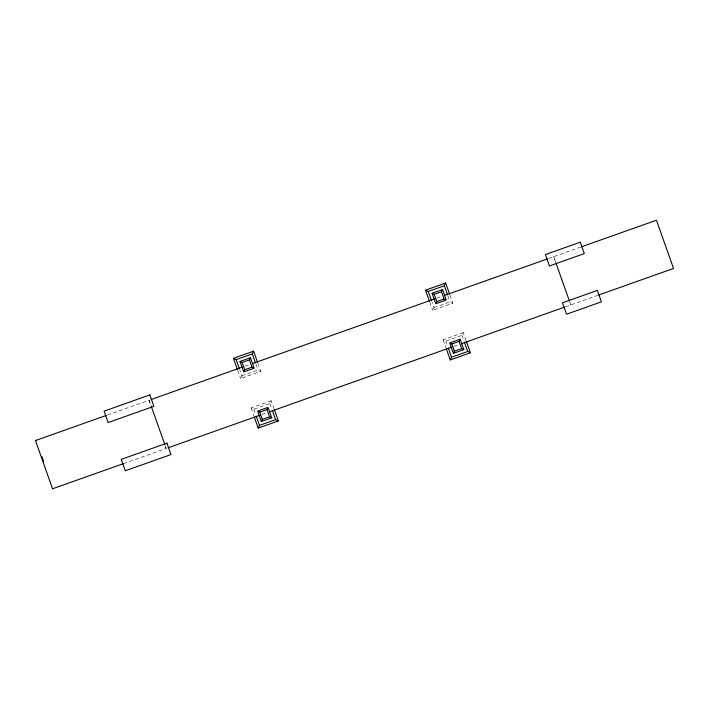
<?xml version="1.0" encoding="UTF-8"?>
<svg xmlns="http://www.w3.org/2000/svg" width="709" height="709" viewBox="0 0 709 709"><rect width="100%" height="100%" fill="white"/><g stroke="black" fill="none" stroke-linecap="round" stroke-linejoin="round"><path stroke-width="0.53" stroke-dasharray="3.54 2.66" d="M257.89 363.256L260.744 371.312L240.608 378.455L241.884 375.743L239.739 369.699M449.949 295.104L452.812 303.168L432.676 310.312L433.952 307.6L431.808 301.547M271.201 400.78L251.066 407.932L253.769 409.235L269.89 403.518L271.201 400.78L274.064 408.845M463.269 332.636L443.125 339.779L445.837 341.082L461.949 335.366L463.269 332.636L466.123 340.692M107.396 415.022L149.103 400.231L151.283 406.381M245.039 366.19L249.205 364.71M436.771 298.152L441.078 296.628M548.349 258.563L580.68 247.095M149.103 400.231L150.787 405.406M241.884 375.743L258.005 370.027L260.744 371.312M433.952 307.6L450.064 301.874L452.812 303.168M123.632 463.571L166.216 448.46L165.126 445.385M262.011 414.464L267.231 412.62M453.884 346.391L459.228 344.494M565.463 306.802L597.793 295.325M166.216 448.46L164.984 445.429M555.883 262.826L553.694 256.667L555.377 261.851M569.717 301.821L570.807 304.905L569.584 301.874M447.92 295.83L450.064 301.874M461.949 335.366L464.094 341.41M445.837 341.082L447.618 346.125M429.814 302.256L432.676 310.312M443.125 339.779L445.988 347.844M255.86 363.974L258.005 370.027M269.89 403.518L272.034 409.563M253.769 409.235L255.559 414.278M237.745 370.399L240.608 378.455M251.066 407.932L253.919 415.988"/><path stroke-width="1.06" d="M274.418 409.846L278.353 420.933L258.209 428.076L259.494 425.356L256.268 416.289M466.487 341.703L470.413 352.781L450.277 359.924L451.553 357.212L448.336 348.146M244.729 369.752L251.987 367.173L254.159 368.193L250.454 357.744L240.005 361.448L242.15 362.476L244.729 369.752L243.719 371.906L253.21 368.529M261.32 421.518L262.33 419.365L259.751 412.097L257.606 411.06L261.32 421.518L271.769 417.814L268.392 408.304M436.797 301.6L444.056 299.03L446.227 300.049L442.513 289.591L432.073 293.296L434.209 294.332L436.797 301.6L435.778 303.753L445.279 300.386M453.388 353.374L454.398 351.221L451.819 343.945L449.674 342.917L460.123 339.212L463.828 349.661L453.388 353.374L450.011 343.865M242.15 362.476L249.408 359.906L250.454 357.744M253.6 351.168L233.456 358.311L236.168 359.614L252.28 353.897L253.6 351.168L257.527 362.246M259.751 412.097L267.018 409.518L268.055 407.356L258.563 410.724M434.209 294.332L441.477 291.753L442.513 289.591M445.66 283.024L425.524 290.167L428.227 291.47L444.348 285.754L445.66 283.024L449.595 294.102M451.819 343.945L459.077 341.375L460.123 339.212M123.463 463.624L52.563 488.785L35.45 440.555L36.124 440.316M52.563 488.785L53.237 488.545M35.45 440.555L106.35 415.394M151.052 399.53L242.948 366.925M252.333 363.602L434.821 298.852M444.206 295.52L547.437 258.891M581.672 246.741L656.437 220.215L673.55 268.445L598.786 294.979M168.166 447.769L260.061 415.164M269.447 411.832L451.934 347.082M461.32 343.75L564.55 307.121M262.33 419.365L269.597 416.786L271.769 417.814M454.398 351.221L461.656 348.642L463.828 349.661M259.494 425.356L275.606 419.639L278.353 420.933M451.553 357.212L467.674 351.496L470.413 352.781M556.246 263.854L569.354 300.802M444.348 285.754L447.565 294.82M464.457 342.42L467.674 351.496M441.477 291.753L444.056 299.03M459.077 341.375L461.656 348.642M432.073 293.296L435.441 302.805M428.227 291.47L431.444 300.545M425.524 290.167L429.459 301.245M446.342 348.846L450.277 359.924M252.28 353.897L255.497 362.973M272.389 410.573L275.606 419.639M249.408 359.906L251.987 367.173M267.018 409.518L269.597 416.786M240.005 361.448L243.382 370.949M236.168 359.614L239.385 368.689M233.456 358.311L237.391 369.398M254.283 416.998L258.209 428.076M151.283 406.381L164.763 444.357M41.955 456.729L43.772 461.86M149.847 394.913L104.099 411.149L108.149 422.546L153.897 406.319L149.847 394.913M580.263 242.194L545.372 254.575L549.422 265.981L584.313 253.6L580.263 242.194M166.961 443.143L121.212 459.379L125.263 470.785L171.011 454.549L166.961 443.143M597.377 290.424L562.485 302.805L566.535 314.211L601.427 301.83L597.377 290.424"/></g></svg>
